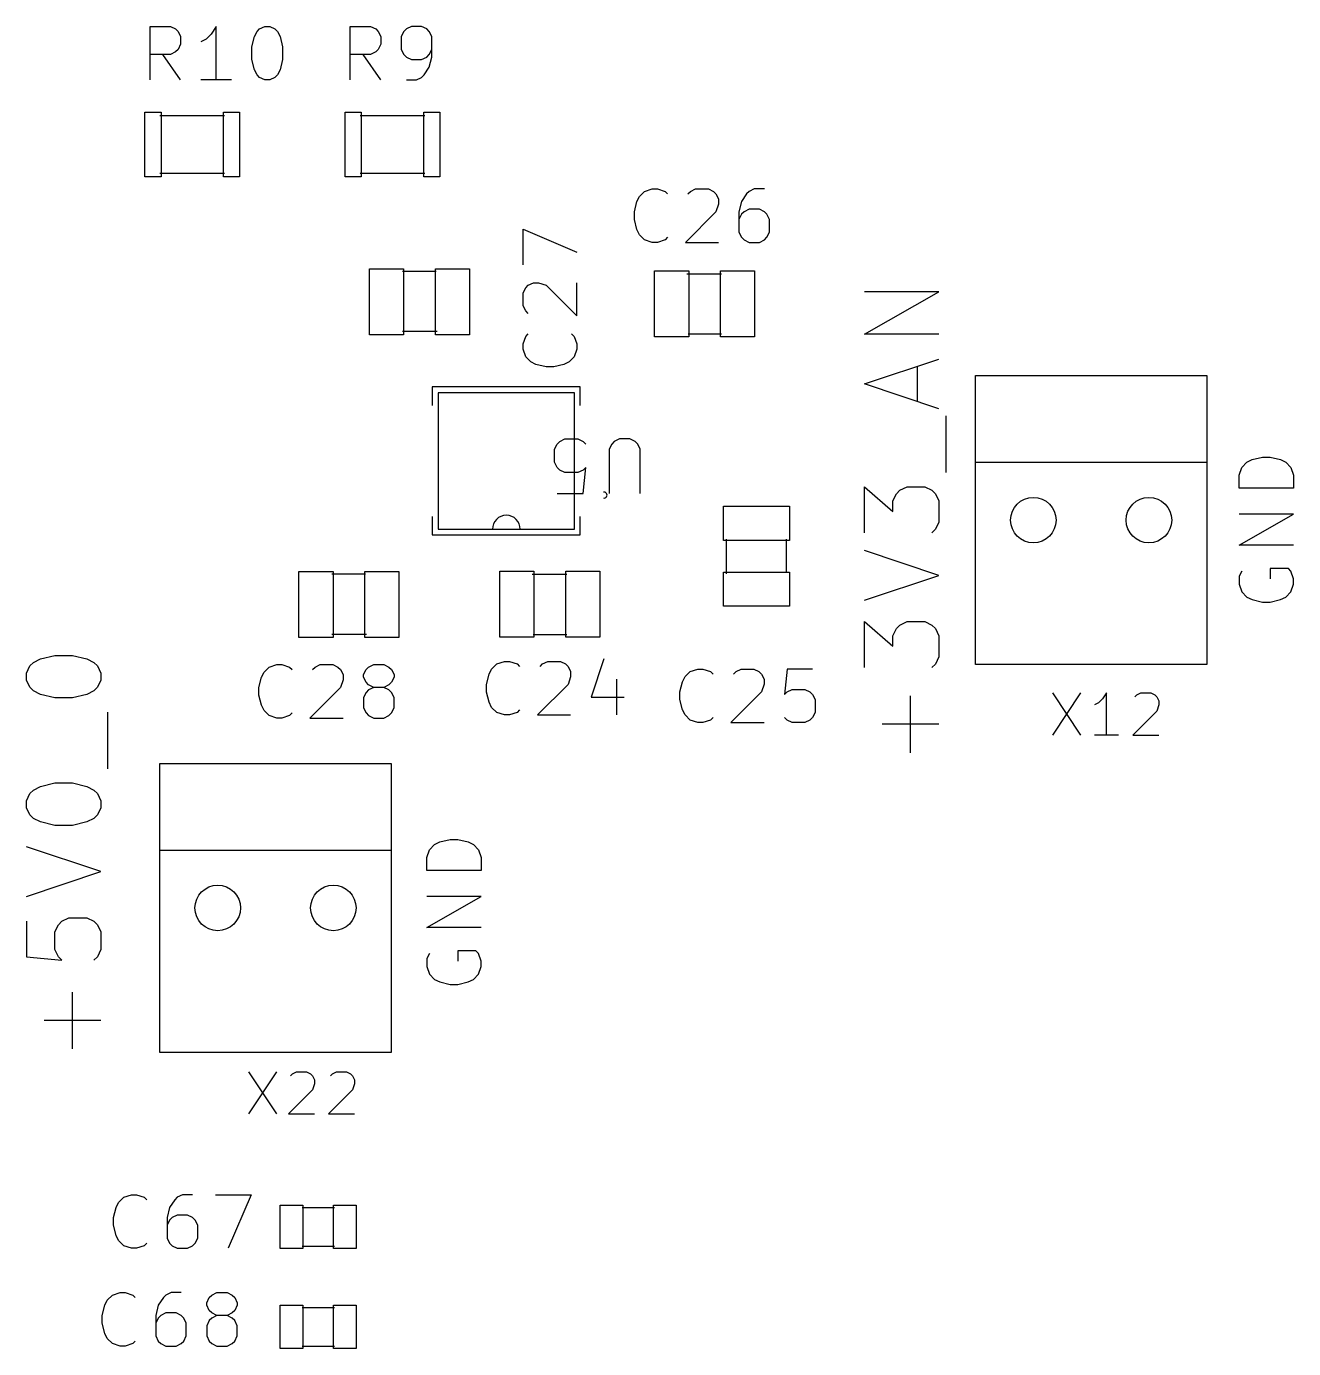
# Model space of a CAD drawing. Header units: millimetres. Extents: x 0 to 280, y -704 to 300.
# Drawn here: x 210.81 to 238.65, y 44.75 to 73.8 of the extents above; entities that cross this region are included whole.
import ezdxf

# ---------------------------------------------------------------- set-up
doc = ezdxf.new("R2010")
doc.units = ezdxf.units.MM
for name, color, linetype, true_color in [('Edge.Cuts', 254, 'CONTINUOUS', 0xd0d2cd), ('F.Fab', 9, 'CONTINUOUS', 0xafafaf), ('F.Silkscreen', 41, 'CONTINUOUS', 0xf2eda1)]:
    doc.layers.add(name, color=color, linetype=linetype, true_color=true_color)

msp = doc.modelspace()

# ---------------------------------------------------------------- linework, layer by layer
at = {"layer": 'Edge.Cuts'}
for centre in [(232.93, 62.95), (235.47, 62.95), (215.01, 54.43), (217.55, 54.43)]:
    msp.add_circle(centre, 0.5, dxfattribs=at)
at = {"layer": 'F.Fab', "linetype": 'CONTINUOUS'}
for p, q in [((213.4086, 70.4888), (213.4086, 71.9112)), ((213.4086, 71.9112), (213.7642, 71.9112)), ((215.1612, 71.835), (213.7388, 71.835)), ((213.7642, 71.9112), (213.7642, 70.4888)), ((215.1358, 70.4888), (215.1358, 71.9112)), ((215.1358, 71.9112), (215.4914, 71.9112)), ((215.4914, 71.9112), (215.4914, 70.4888)), ((217.8086, 70.4888), (217.8086, 71.9112)), ((217.8086, 71.9112), (218.1642, 71.9112)), ((219.5612, 71.835), (218.1388, 71.835)), ((218.1642, 71.9112), (218.1642, 70.4888)), ((219.5358, 70.4888), (219.5358, 71.9112)), ((219.5358, 71.9112), (219.8914, 71.9112)), ((219.8914, 71.9112), (219.8914, 70.4888)), ((213.7642, 70.4888), (213.4086, 70.4888)), ((215.1612, 70.565), (213.7388, 70.565)), ((215.4914, 70.4888), (215.1358, 70.4888)), ((218.1642, 70.4888), (217.8086, 70.4888)), ((219.5612, 70.565), (218.1388, 70.565)), ((219.8914, 70.4888), (219.5358, 70.4888)), ((218.3443, 67.0238), (218.3443, 68.4739)), ((218.3443, 68.4739), (219.0944, 68.4739)), ((219.806, 68.41), (219.069, 68.41)), ((219.0944, 68.4739), (219.0944, 67.0238)), ((219.7921, 67.0238), (219.7921, 68.4739)), ((219.7921, 68.4739), (220.5422, 68.4739)), ((220.5422, 68.4739), (220.5422, 67.0238)), ((224.6078, 66.9761), (224.6078, 68.4262)), ((224.6078, 68.4262), (225.3579, 68.4262)), ((225.319, 68.36), (226.081, 68.36)), ((225.3579, 68.4262), (225.3579, 66.9761)), ((226.0556, 66.9761), (226.0556, 68.4262)), ((226.0556, 68.4262), (226.8057, 68.4262)), ((226.8057, 68.4262), (226.8057, 66.9761)), ((229.220496, 67.032235), (230.856256, 67.966955)), ((230.856256, 67.966955), (229.220496, 67.966955)), ((219.0944, 67.0238), (218.3443, 67.0238)), ((219.831, 67.09), (219.069, 67.09)), ((220.5422, 67.0238), (219.7921, 67.0238)), ((225.3579, 66.9761), (224.6078, 66.9761)), ((225.344, 67.04), (226.081, 67.04)), ((226.8057, 66.9761), (226.0556, 66.9761)), ((230.856256, 67.032235), (229.220496, 67.032235)), ((229.220496, 65.941729), (230.856256, 66.486982)), ((230.388896, 65.552262), (230.388896, 66.331195)), ((230.856256, 65.396475), (229.220496, 65.941729)), ((219.8514, 65.7486), (219.8514, 62.7514)), ((222.8486, 65.7486), (219.8514, 65.7486)), ((222.8486, 62.7514), (222.8486, 65.7486)), ((231.012043, 63.994396), (231.012043, 65.240689)), ((222.410994, 64.506356), (222.46806, 64.620486)), ((222.410994, 64.221029), (222.410994, 64.506356)), ((222.46806, 64.620486), (222.525125, 64.677552)), ((222.525125, 64.677552), (222.639256, 64.734617)), ((222.639256, 64.734617), (222.924582, 64.734617)), ((222.924582, 64.734617), (223.038713, 64.677552)), ((223.038713, 64.677552), (223.095778, 64.620486)), ((223.666431, 64.620486), (223.609366, 64.506356)), ((223.609366, 64.506356), (223.609366, 63.536245)), ((223.723497, 64.677552), (223.666431, 64.620486)), ((223.837627, 64.734617), (223.723497, 64.677552)), ((224.065889, 64.734617), (223.837627, 64.734617)), ((224.180019, 64.677552), (224.065889, 64.734617)), ((224.237085, 64.620486), (224.180019, 64.677552)), ((224.29415, 64.506356), (224.237085, 64.620486)), ((224.29415, 63.536245), (224.29415, 64.506356)), ((222.46806, 64.106898), (222.410994, 64.221029)), ((237.509176, 64.107753), (237.623081, 64.221658)), ((237.623081, 64.221658), (237.736986, 64.278611)), ((237.736986, 64.278611), (237.964795, 64.335563)), ((237.964795, 64.335563), (238.135652, 64.335563)), ((238.135652, 64.335563), (238.363462, 64.278611)), ((238.363462, 64.278611), (238.477367, 64.221658)), ((238.477367, 64.221658), (238.591272, 64.107753)), ((222.525125, 64.049833), (222.46806, 64.106898)), ((222.639256, 63.992768), (222.525125, 64.049833)), ((222.924582, 63.992768), (222.639256, 63.992768)), ((223.038713, 64.049833), (222.924582, 63.992768)), ((223.038713, 63.536245), (223.095778, 64.106898)), ((223.095778, 64.106898), (223.038713, 64.049833)), ((237.452224, 63.936896), (237.509176, 64.107753)), ((237.452224, 63.652134), (237.452224, 63.936896)), ((238.591272, 64.107753), (238.648224, 63.936896)), ((238.648224, 63.936896), (238.648224, 63.652134)), ((229.220496, 62.670209), (229.220496, 63.682822)), ((229.220496, 63.682822), (229.843643, 63.137569)), ((229.999429, 63.604929), (230.155216, 63.682822)), ((230.155216, 63.682822), (230.544683, 63.682822)), ((230.544683, 63.682822), (230.700469, 63.604929)), ((238.648224, 63.652134), (237.452224, 63.652134)), ((222.46806, 63.536245), (223.038713, 63.536245)), ((229.843643, 63.371249), (229.921536, 63.527035)), ((229.843643, 63.137569), (229.843643, 63.371249)), ((229.921536, 63.527035), (229.999429, 63.604929)), ((230.700469, 63.604929), (230.778363, 63.527035)), ((230.778363, 63.527035), (230.856256, 63.371249)), ((230.856256, 63.371249), (230.856256, 62.903889)), ((226.1238, 62.5056), (226.1238, 63.2557)), ((226.1238, 63.2557), (227.5739, 63.2557)), ((227.5739, 63.2557), (227.5739, 62.5056)), ((237.452224, 62.399182), (238.648224, 63.082611)), ((238.648224, 63.082611), (237.452224, 63.082611)), ((219.8514, 62.7514), (221.0452, 62.7514)), ((221.0452, 62.7514), (221.6548, 62.7514)), ((221.6548, 62.7514), (222.8486, 62.7514)), ((230.778363, 62.748102), (230.700469, 62.670209)), ((230.856256, 62.903889), (230.778363, 62.748102)), ((227.5739, 62.5056), (226.1238, 62.5056)), ((226.19, 61.769), (226.19, 62.531)), ((227.51, 61.794), (227.51, 62.531)), ((230.856256, 61.735489), (229.220496, 62.280742)), ((238.648224, 62.399182), (237.452224, 62.399182)), ((238.534319, 61.886611), (238.135652, 61.886611)), ((238.135652, 61.886611), (238.135652, 61.658801)), ((238.591272, 61.829659), (238.534319, 61.886611)), ((216.7943, 60.3738), (216.7943, 61.8239)), ((216.7943, 61.8239), (217.5444, 61.8239)), ((218.256, 61.76), (217.519, 61.76)), ((217.5444, 61.8239), (217.5444, 60.3738)), ((218.2421, 60.3738), (218.2421, 61.8239)), ((218.2421, 61.8239), (218.9922, 61.8239)), ((218.9922, 61.8239), (218.9922, 60.3738)), ((221.2078, 60.3761), (221.2078, 61.8262)), ((221.2078, 61.8262), (221.9579, 61.8262)), ((221.919, 61.76), (222.681, 61.76)), ((221.9579, 61.8262), (221.9579, 60.3761)), ((222.6556, 60.3761), (222.6556, 61.8262)), ((222.6556, 61.8262), (223.4057, 61.8262)), ((223.4057, 61.8262), (223.4057, 60.3761)), ((226.1238, 61.0578), (226.1238, 61.8079)), ((226.1238, 61.8079), (227.5739, 61.8079)), ((227.5739, 61.8079), (227.5739, 61.0578)), ((229.220496, 61.190235), (230.856256, 61.735489)), ((237.509176, 61.829659), (237.452224, 61.715754)), ((237.452224, 61.715754), (237.452224, 61.544897)), ((238.648224, 61.658801), (238.591272, 61.829659)), ((238.648224, 61.544897), (238.648224, 61.658801)), ((237.452224, 61.544897), (237.509176, 61.37404)), ((237.509176, 61.37404), (237.623081, 61.260135)), ((238.477367, 61.260135), (238.591272, 61.37404)), ((238.591272, 61.37404), (238.648224, 61.544897)), ((227.5739, 61.0578), (226.1238, 61.0578)), ((237.623081, 61.260135), (237.736986, 61.203182)), ((237.736986, 61.203182), (237.964795, 61.14623)), ((237.964795, 61.14623), (238.135652, 61.14623)), ((238.135652, 61.14623), (238.363462, 61.203182)), ((238.363462, 61.203182), (238.477367, 61.260135)), ((229.220496, 59.710262), (229.220496, 60.722875)), ((229.220496, 60.722875), (229.843643, 60.177622)), ((229.999429, 60.644982), (230.155216, 60.722875)), ((230.155216, 60.722875), (230.544683, 60.722875)), ((230.544683, 60.722875), (230.700469, 60.644982)), ((218.281, 60.44), (217.519, 60.44)), ((221.944, 60.44), (222.681, 60.44)), ((229.843643, 60.411302), (229.921536, 60.567088)), ((229.921536, 60.567088), (229.999429, 60.644982)), ((230.700469, 60.644982), (230.778363, 60.567088)), ((230.778363, 60.567088), (230.856256, 60.411302)), ((217.5444, 60.3738), (216.7943, 60.3738)), ((218.9922, 60.3738), (218.2421, 60.3738)), ((221.9579, 60.3761), (221.2078, 60.3761)), ((223.4057, 60.3761), (222.6556, 60.3761)), ((229.843643, 60.177622), (229.843643, 60.411302)), ((230.856256, 60.411302), (230.856256, 59.943942)), ((210.962444, 59.823418), (211.11823, 59.901312)), ((211.11823, 59.901312), (211.429804, 59.979205)), ((211.429804, 59.979205), (211.81927, 59.979205)), ((211.81927, 59.979205), (212.130844, 59.901312)), ((212.130844, 59.901312), (212.28663, 59.823418)), ((230.856256, 59.943942), (230.778363, 59.788155)), ((210.806657, 59.589738), (210.88455, 59.745525)), ((210.806657, 59.433952), (210.806657, 59.589738)), ((210.88455, 59.745525), (210.962444, 59.823418)), ((212.28663, 59.823418), (212.364524, 59.745525)), ((212.364524, 59.745525), (212.442417, 59.589738)), ((212.442417, 59.589738), (212.442417, 59.433952)), ((230.778363, 59.788155), (230.700469, 59.710262)), ((210.88455, 59.278165), (210.806657, 59.433952)), ((210.962444, 59.200272), (210.88455, 59.278165)), ((212.364524, 59.278165), (212.28663, 59.200272)), ((212.442417, 59.433952), (212.364524, 59.278165)), ((211.11823, 59.122378), (210.962444, 59.200272)), ((211.429804, 59.044485), (211.11823, 59.122378)), ((211.81927, 59.044485), (211.429804, 59.044485)), ((212.130844, 59.122378), (211.81927, 59.044485)), ((212.28663, 59.200272), (212.130844, 59.122378)), ((230.233109, 57.840821), (230.233109, 59.087115)), ((212.598204, 57.486619), (212.598204, 58.732912)), ((230.856256, 58.463968), (229.609963, 58.463968)), ((210.806657, 56.785578), (210.88455, 56.941365)), ((210.88455, 56.941365), (210.962444, 57.019258)), ((210.962444, 57.019258), (211.11823, 57.097152)), ((211.11823, 57.097152), (211.429804, 57.175045)), ((211.429804, 57.175045), (211.81927, 57.175045)), ((211.81927, 57.175045), (212.130844, 57.097152)), ((212.130844, 57.097152), (212.28663, 57.019258)), ((212.28663, 57.019258), (212.364524, 56.941365)), ((212.364524, 56.941365), (212.442417, 56.785578)), ((210.806657, 56.629792), (210.806657, 56.785578)), ((212.442417, 56.785578), (212.442417, 56.629792)), ((210.88455, 56.474005), (210.806657, 56.629792)), ((210.962444, 56.396112), (210.88455, 56.474005)), ((211.11823, 56.318218), (210.962444, 56.396112)), ((212.28663, 56.396112), (212.130844, 56.318218)), ((212.364524, 56.474005), (212.28663, 56.396112)), ((212.442417, 56.629792), (212.364524, 56.474005)), ((211.429804, 56.240325), (211.11823, 56.318218)), ((211.81927, 56.240325), (211.429804, 56.240325)), ((212.130844, 56.318218), (211.81927, 56.240325)), ((212.442417, 55.227712), (210.806657, 55.772965)), ((219.659176, 55.707753), (219.773081, 55.821658)), ((219.773081, 55.821658), (219.886986, 55.878611)), ((219.886986, 55.878611), (220.114795, 55.935563)), ((220.114795, 55.935563), (220.285652, 55.935563)), ((220.285652, 55.935563), (220.513462, 55.878611)), ((220.513462, 55.878611), (220.627367, 55.821658)), ((220.627367, 55.821658), (220.741272, 55.707753)), ((219.602224, 55.536896), (219.659176, 55.707753)), ((219.602224, 55.252134), (219.602224, 55.536896)), ((220.741272, 55.707753), (220.798224, 55.536896)), ((220.798224, 55.536896), (220.798224, 55.252134)), ((210.806657, 54.682458), (212.442417, 55.227712)), ((220.798224, 55.252134), (219.602224, 55.252134)), ((219.602224, 53.999182), (220.798224, 54.682611)), ((220.798224, 54.682611), (219.602224, 54.682611)), ((210.806657, 54.137205), (210.806657, 53.358271)), ((211.429804, 53.903525), (211.507697, 54.059311)), ((211.507697, 54.059311), (211.58559, 54.137205)), ((211.58559, 54.137205), (211.741377, 54.215098)), ((211.741377, 54.215098), (212.130844, 54.215098)), ((212.130844, 54.215098), (212.28663, 54.137205)), ((212.28663, 54.137205), (212.364524, 54.059311)), ((212.364524, 54.059311), (212.442417, 53.903525)), ((211.429804, 53.514058), (211.429804, 53.903525)), ((212.442417, 53.903525), (212.442417, 53.514058)), ((220.798224, 53.999182), (219.602224, 53.999182)), ((211.507697, 53.358271), (211.429804, 53.514058)), ((212.442417, 53.514058), (212.364524, 53.358271)), ((220.684319, 53.486611), (220.285652, 53.486611)), ((220.285652, 53.486611), (220.285652, 53.258801)), ((220.741272, 53.429659), (220.684319, 53.486611)), ((210.806657, 53.358271), (211.58559, 53.280378)), ((211.58559, 53.280378), (211.507697, 53.358271)), ((212.364524, 53.358271), (212.28663, 53.280378)), ((219.659176, 53.429659), (219.602224, 53.315754)), ((219.602224, 53.315754), (219.602224, 53.144897)), ((220.798224, 53.258801), (220.741272, 53.429659)), ((220.798224, 53.144897), (220.798224, 53.258801)), ((219.602224, 53.144897), (219.659176, 52.97404)), ((219.659176, 52.97404), (219.773081, 52.860135)), ((220.627367, 52.860135), (220.741272, 52.97404)), ((220.741272, 52.97404), (220.798224, 53.144897)), ((211.81927, 51.333044), (211.81927, 52.579338)), ((219.773081, 52.860135), (219.886986, 52.803182)), ((219.886986, 52.803182), (220.114795, 52.74623)), ((220.114795, 52.74623), (220.285652, 52.74623)), ((220.285652, 52.74623), (220.513462, 52.803182)), ((220.513462, 52.803182), (220.627367, 52.860135)), ((212.442417, 51.956191), (211.196124, 51.956191)), ((216.3818, 46.9501), (216.3818, 47.9001)), ((216.3818, 47.9001), (216.8819, 47.9001)), ((216.864, 47.852), (217.576, 47.852)), ((216.8819, 47.9001), (216.8819, 46.9501)), ((217.5502, 46.9501), (217.5502, 47.9001)), ((217.5502, 47.9001), (218.0503, 47.9001)), ((218.0503, 47.9001), (218.0503, 46.9501)), ((216.8819, 46.9501), (216.3818, 46.9501)), ((216.864, 47.001), (217.576, 47.001)), ((218.0503, 46.9501), (217.5502, 46.9501)), ((216.3818, 44.7501), (216.3818, 45.7001)), ((216.3818, 45.7001), (216.8819, 45.7001)), ((216.864, 45.652), (217.576, 45.652)), ((216.8819, 45.7001), (216.8819, 44.7501)), ((217.5502, 44.7501), (217.5502, 45.7001)), ((217.5502, 45.7001), (218.0503, 45.7001)), ((218.0503, 45.7001), (218.0503, 44.7501)), ((216.8819, 44.7501), (216.3818, 44.7501)), ((216.864, 44.801), (217.576, 44.801)), ((218.0503, 44.7501), (217.5502, 44.7501))]:
    msp.add_line(p, q, dxfattribs=at)
at = {"layer": 'F.Fab'}
for centre in [(232.93, 62.95), (235.47, 62.95), (215.01, 54.43), (217.55, 54.43)]:
    msp.add_circle(centre, 0.5, dxfattribs=at)
msp.add_arc((221.35, 62.7514), 0.3048, 0, 180, dxfattribs=at)
at = {"layer": 'F.Silkscreen', "linetype": 'CONTINUOUS'}
for p, q in [((213.521619, 72.618844), (213.521619, 73.795372)), ((213.521619, 73.795372), (213.96982, 73.795372)), ((213.96982, 73.795372), (214.081871, 73.739347)), ((214.978273, 73.795372), (214.866223, 73.627297)), ((214.978273, 72.618844), (214.978273, 73.795372)), ((215.930701, 73.739347), (216.042751, 73.795372)), ((216.042751, 73.795372), (216.154801, 73.795372)), ((216.154801, 73.795372), (216.266851, 73.739347)), ((217.921619, 72.618844), (217.921619, 73.795372)), ((217.921619, 73.795372), (218.36982, 73.795372)), ((218.36982, 73.795372), (218.481871, 73.739347)), ((219.266223, 73.795372), (219.154172, 73.739347)), ((219.490323, 73.795372), (219.266223, 73.795372)), ((219.602374, 73.739347), (219.490323, 73.795372)), ((214.081871, 73.739347), (214.137896, 73.683322)), ((214.137896, 73.683322), (214.193921, 73.571272)), ((214.193921, 73.571272), (214.193921, 73.403196)), ((214.754172, 73.515247), (214.642122, 73.459222)), ((214.866223, 73.627297), (214.754172, 73.515247)), ((215.762625, 73.347171), (215.81865, 73.571272)), ((215.81865, 73.571272), (215.874675, 73.683322)), ((215.874675, 73.683322), (215.930701, 73.739347)), ((216.266851, 73.739347), (216.322877, 73.683322)), ((216.322877, 73.683322), (216.378902, 73.571272)), ((216.378902, 73.571272), (216.434927, 73.347171)), ((218.481871, 73.739347), (218.537896, 73.683322)), ((218.537896, 73.683322), (218.593921, 73.571272)), ((218.593921, 73.571272), (218.593921, 73.403196)), ((219.098147, 73.683322), (219.042122, 73.571272)), ((219.042122, 73.571272), (219.042122, 73.291146)), ((219.154172, 73.739347), (219.098147, 73.683322)), ((219.658399, 73.683322), (219.602374, 73.739347)), ((219.714424, 73.571272), (219.658399, 73.683322)), ((219.714424, 73.123071), (219.714424, 73.571272)), ((214.081871, 73.235121), (213.96982, 73.179096)), ((214.137896, 73.291146), (214.081871, 73.235121)), ((214.193921, 73.403196), (214.137896, 73.291146)), ((215.762625, 73.067046), (215.762625, 73.347171)), ((216.434927, 73.347171), (216.434927, 73.067046)), ((218.481871, 73.235121), (218.36982, 73.179096)), ((218.537896, 73.291146), (218.481871, 73.235121)), ((218.593921, 73.403196), (218.537896, 73.291146)), ((219.042122, 73.291146), (219.098147, 73.179096)), ((219.658399, 73.179096), (219.714424, 73.291146)), ((213.96982, 73.179096), (213.521619, 73.179096)), ((214.193921, 72.618844), (213.801745, 73.179096)), ((215.81865, 72.842945), (215.762625, 73.067046)), ((216.434927, 73.067046), (216.378902, 72.842945)), ((218.36982, 73.179096), (217.921619, 73.179096)), ((218.593921, 72.618844), (218.201745, 73.179096)), ((219.098147, 73.179096), (219.154172, 73.123071)), ((219.154172, 73.123071), (219.266223, 73.067046)), ((219.266223, 73.067046), (219.490323, 73.067046)), ((219.490323, 73.067046), (219.602374, 73.123071)), ((219.602374, 73.123071), (219.658399, 73.179096)), ((219.658399, 72.89897), (219.714424, 73.123071)), ((215.314424, 72.618844), (214.642122, 72.618844)), ((215.874675, 72.730895), (215.81865, 72.842945)), ((215.930701, 72.67487), (215.874675, 72.730895)), ((216.042751, 72.618844), (215.930701, 72.67487)), ((216.154801, 72.618844), (216.042751, 72.618844)), ((216.266851, 72.67487), (216.154801, 72.618844)), ((216.322877, 72.730895), (216.266851, 72.67487)), ((216.378902, 72.842945), (216.322877, 72.730895)), ((219.154172, 72.618844), (219.378273, 72.618844)), ((219.378273, 72.618844), (219.490323, 72.67487)), ((219.490323, 72.67487), (219.546348, 72.730895)), ((219.546348, 72.730895), (219.658399, 72.89897)), ((224.221097, 69.94871), (224.277122, 70.06076)), ((224.277122, 70.06076), (224.389173, 70.17281)), ((224.389173, 70.17281), (224.557248, 70.228835)), ((224.557248, 70.228835), (224.669298, 70.228835)), ((224.669298, 70.228835), (224.837374, 70.17281)), ((224.837374, 70.17281), (224.893399, 70.116785)), ((225.3416, 70.116785), (225.397625, 70.17281)), ((225.397625, 70.17281), (225.509676, 70.228835)), ((225.509676, 70.228835), (225.789801, 70.228835)), ((225.789801, 70.228835), (225.901852, 70.17281)), ((225.901852, 70.17281), (225.957877, 70.116785)), ((225.957877, 70.116785), (226.013902, 70.004735)), ((226.013902, 70.004735), (226.013902, 69.892685)), ((226.630179, 70.116785), (226.518128, 69.94871)), ((226.686204, 70.17281), (226.630179, 70.116785)), ((226.798254, 70.228835), (226.686204, 70.17281)), ((227.022355, 70.228835), (226.798254, 70.228835)), ((224.165072, 69.724609), (224.221097, 69.94871)), ((224.165072, 69.556534), (224.165072, 69.724609)), ((225.957877, 69.724609), (225.285575, 69.052307)), ((226.013902, 69.892685), (225.957877, 69.724609)), ((226.518128, 69.94871), (226.462103, 69.724609)), ((226.462103, 69.724609), (226.462103, 69.276408)), ((226.574153, 69.724609), (226.518128, 69.668584)), ((226.686204, 69.780634), (226.574153, 69.724609)), ((226.910304, 69.780634), (226.686204, 69.780634)), ((227.022355, 69.724609), (226.910304, 69.780634)), ((227.07838, 69.668584), (227.022355, 69.724609)), ((224.221097, 69.332433), (224.165072, 69.556534)), ((226.518128, 69.668584), (226.462103, 69.556534)), ((227.134405, 69.556534), (227.07838, 69.668584)), ((227.134405, 69.276408), (227.134405, 69.556534)), ((221.721164, 68.556078), (221.721164, 69.34043)), ((221.721164, 69.34043), (222.897692, 68.836204)), ((224.277122, 69.220383), (224.221097, 69.332433)), ((224.389173, 69.108333), (224.277122, 69.220383)), ((224.893399, 69.164358), (224.837374, 69.108333)), ((226.462103, 69.276408), (226.518128, 69.164358)), ((226.518128, 69.164358), (226.574153, 69.108333)), ((227.022355, 69.108333), (227.07838, 69.164358)), ((227.07838, 69.164358), (227.134405, 69.276408)), ((224.557248, 69.052307), (224.389173, 69.108333)), ((224.669298, 69.052307), (224.557248, 69.052307)), ((224.837374, 69.108333), (224.669298, 69.052307)), ((225.285575, 69.052307), (226.013902, 69.052307)), ((226.574153, 69.108333), (226.686204, 69.052307)), ((226.686204, 69.052307), (226.910304, 69.052307)), ((226.910304, 69.052307), (227.022355, 69.108333)), ((221.721164, 67.939801), (221.777189, 68.051852)), ((221.777189, 68.051852), (221.833214, 68.107877)), ((221.833214, 68.107877), (221.945264, 68.163902)), ((221.945264, 68.163902), (222.057315, 68.163902)), ((222.057315, 68.163902), (222.22539, 68.107877)), ((222.22539, 68.107877), (222.897692, 67.435575)), ((222.897692, 67.435575), (222.897692, 68.163902)), ((221.721164, 67.659676), (221.721164, 67.939801)), ((221.777189, 67.547625), (221.721164, 67.659676)), ((221.833214, 67.4916), (221.777189, 67.547625)), ((221.721164, 66.819298), (221.777189, 66.987374)), ((221.721164, 66.707248), (221.721164, 66.819298)), ((221.777189, 66.987374), (221.833214, 67.043399)), ((222.785641, 67.043399), (222.841667, 66.987374)), ((222.841667, 66.987374), (222.897692, 66.819298)), ((222.897692, 66.819298), (222.897692, 66.707248)), ((221.777189, 66.539173), (221.721164, 66.707248)), ((221.889239, 66.427122), (221.777189, 66.539173)), ((222.841667, 66.539173), (222.729616, 66.427122)), ((222.897692, 66.707248), (222.841667, 66.539173)), ((222.001289, 66.371097), (221.889239, 66.427122)), ((222.22539, 66.315072), (222.001289, 66.371097)), ((222.393465, 66.315072), (222.22539, 66.315072)), ((222.617566, 66.371097), (222.393465, 66.315072)), ((222.729616, 66.427122), (222.617566, 66.371097)), ((231.66, 66.125), (236.74, 66.125)), ((231.66, 64.22), (231.66, 66.125)), ((236.74, 66.125), (236.74, 64.22)), ((219.7244, 65.8756), (219.7244, 65.4692)), ((222.9756, 65.8756), (219.7244, 65.8756)), ((222.9756, 65.4692), (222.9756, 65.8756)), ((231.66, 64.22), (236.74, 64.22)), ((231.66, 59.775), (231.66, 64.22)), ((236.74, 64.22), (236.74, 59.775)), ((219.7244, 63.0308), (219.7244, 62.6244)), ((222.9756, 62.6244), (222.9756, 63.0308)), ((219.7244, 62.6244), (222.9756, 62.6244)), ((221.139695, 59.789347), (221.30777, 59.845372)), ((221.30777, 59.845372), (221.41982, 59.845372)), ((221.41982, 59.845372), (221.587896, 59.789347)), ((222.148147, 59.789347), (222.260198, 59.845372)), ((222.260198, 59.845372), (222.540323, 59.845372)), ((222.540323, 59.845372), (222.652374, 59.789347)), ((223.492751, 59.901398), (223.212625, 59.06102)), ((215.971097, 59.49871), (216.027122, 59.61076)), ((216.027122, 59.61076), (216.139173, 59.72281)), ((216.139173, 59.72281), (216.307248, 59.778835)), ((216.307248, 59.778835), (216.419298, 59.778835)), ((216.419298, 59.778835), (216.587374, 59.72281)), ((216.587374, 59.72281), (216.643399, 59.666785)), ((217.0916, 59.666785), (217.147625, 59.72281)), ((217.147625, 59.72281), (217.259676, 59.778835)), ((217.259676, 59.778835), (217.539801, 59.778835)), ((217.539801, 59.778835), (217.651852, 59.72281)), ((217.651852, 59.72281), (217.707877, 59.666785)), ((217.707877, 59.666785), (217.763902, 59.554735)), ((217.763902, 59.554735), (217.763902, 59.442685)), ((218.212103, 59.554735), (218.268128, 59.666785)), ((218.212103, 59.49871), (218.212103, 59.554735)), ((218.268128, 59.666785), (218.324153, 59.72281)), ((218.324153, 59.72281), (218.436204, 59.778835)), ((218.436204, 59.778835), (218.660304, 59.778835)), ((218.660304, 59.778835), (218.772355, 59.72281)), ((218.772355, 59.72281), (218.82838, 59.666785)), ((218.82838, 59.666785), (218.884405, 59.554735)), ((218.884405, 59.554735), (218.884405, 59.49871)), ((220.915594, 59.341146), (220.971619, 59.565247)), ((220.971619, 59.565247), (221.027644, 59.677297)), ((221.027644, 59.677297), (221.139695, 59.789347)), ((221.587896, 59.789347), (221.643921, 59.733322)), ((222.092122, 59.733322), (222.148147, 59.789347)), ((222.652374, 59.789347), (222.708399, 59.733322)), ((222.708399, 59.733322), (222.764424, 59.621272)), ((222.764424, 59.621272), (222.764424, 59.509222)), ((225.277122, 59.51076), (225.389173, 59.62281)), ((225.389173, 59.62281), (225.557248, 59.678835)), ((225.557248, 59.678835), (225.669298, 59.678835)), ((225.669298, 59.678835), (225.837374, 59.62281)), ((225.837374, 59.62281), (225.893399, 59.566785)), ((226.3416, 59.566785), (226.397625, 59.62281)), ((226.397625, 59.62281), (226.509676, 59.678835)), ((226.509676, 59.678835), (226.789801, 59.678835)), ((226.789801, 59.678835), (226.901852, 59.62281)), ((226.901852, 59.62281), (226.957877, 59.566785)), ((226.957877, 59.566785), (227.013902, 59.454735)), ((227.518128, 59.678835), (227.462103, 59.118584)), ((228.07838, 59.678835), (227.518128, 59.678835)), ((236.74, 59.775), (231.66, 59.775)), ((215.915072, 59.274609), (215.971097, 59.49871)), ((215.915072, 59.106534), (215.915072, 59.274609)), ((217.707877, 59.274609), (217.035575, 58.602307)), ((217.763902, 59.442685), (217.707877, 59.274609)), ((218.268128, 59.386659), (218.212103, 59.49871)), ((218.324153, 59.330634), (218.268128, 59.386659)), ((218.436204, 59.274609), (218.324153, 59.330634)), ((218.436204, 59.274609), (218.324153, 59.218584)), ((218.660304, 59.274609), (218.436204, 59.274609)), ((218.772355, 59.330634), (218.660304, 59.274609)), ((218.772355, 59.218584), (218.660304, 59.274609)), ((218.82838, 59.386659), (218.772355, 59.330634)), ((218.884405, 59.49871), (218.82838, 59.386659)), ((220.915594, 59.173071), (220.915594, 59.341146)), ((222.708399, 59.341146), (222.036097, 58.668844)), ((222.764424, 59.509222), (222.708399, 59.341146)), ((223.772877, 59.453196), (223.772877, 58.668844)), ((225.165072, 59.174609), (225.221097, 59.39871)), ((225.221097, 59.39871), (225.277122, 59.51076)), ((227.013902, 59.342685), (226.957877, 59.174609)), ((227.013902, 59.454735), (227.013902, 59.342685)), ((215.971097, 58.882433), (215.915072, 59.106534)), ((218.268128, 59.162559), (218.212103, 59.050509)), ((218.212103, 59.050509), (218.212103, 58.826408)), ((218.324153, 59.218584), (218.268128, 59.162559)), ((218.82838, 59.162559), (218.772355, 59.218584)), ((218.884405, 59.050509), (218.82838, 59.162559)), ((218.884405, 58.826408), (218.884405, 59.050509)), ((220.971619, 58.94897), (220.915594, 59.173071)), ((223.212625, 59.06102), (223.940952, 59.06102)), ((225.165072, 59.006534), (225.165072, 59.174609)), ((225.221097, 58.782433), (225.165072, 59.006534)), ((226.957877, 59.174609), (226.285575, 58.502307)), ((227.462103, 59.118584), (227.518128, 59.174609)), ((227.518128, 59.174609), (227.630179, 59.230634)), ((227.630179, 59.230634), (227.910304, 59.230634)), ((227.910304, 59.230634), (228.022355, 59.174609)), ((228.022355, 59.174609), (228.07838, 59.118584)), ((228.07838, 59.118584), (228.134405, 59.006534)), ((228.134405, 59.006534), (228.134405, 58.726408)), ((233.352237, 59.152463), (233.96861, 58.227903)), ((233.96861, 59.152463), (233.352237, 58.227903)), ((234.452903, 59.020383), (234.36485, 58.93233)), ((234.540956, 59.152463), (234.452903, 59.020383)), ((234.540956, 58.227903), (234.540956, 59.152463)), ((235.157329, 59.06441), (235.201356, 59.108436)), ((235.201356, 59.108436), (235.289409, 59.152463)), ((235.289409, 59.152463), (235.509543, 59.152463)), ((235.509543, 59.152463), (235.597596, 59.108436)), ((235.597596, 59.108436), (235.641623, 59.06441)), ((235.641623, 59.06441), (235.685649, 58.976356)), ((235.685649, 58.976356), (235.685649, 58.888303)), ((216.027122, 58.770383), (215.971097, 58.882433)), ((216.139173, 58.658333), (216.027122, 58.770383)), ((216.643399, 58.714358), (216.587374, 58.658333)), ((218.212103, 58.826408), (218.268128, 58.714358)), ((218.268128, 58.714358), (218.324153, 58.658333)), ((218.772355, 58.658333), (218.82838, 58.714358)), ((218.82838, 58.714358), (218.884405, 58.826408)), ((221.027644, 58.83692), (220.971619, 58.94897)), ((221.139695, 58.72487), (221.027644, 58.83692)), ((221.30777, 58.668844), (221.139695, 58.72487)), ((221.587896, 58.72487), (221.41982, 58.668844)), ((221.643921, 58.780895), (221.587896, 58.72487)), ((225.277122, 58.670383), (225.221097, 58.782433)), ((228.134405, 58.726408), (228.07838, 58.614358)), ((234.36485, 58.93233), (234.276796, 58.888303)), ((235.641623, 58.756223), (235.113303, 58.227903)), ((235.685649, 58.888303), (235.641623, 58.756223)), ((216.307248, 58.602307), (216.139173, 58.658333)), ((216.419298, 58.602307), (216.307248, 58.602307)), ((216.587374, 58.658333), (216.419298, 58.602307)), ((217.035575, 58.602307), (217.763902, 58.602307)), ((218.324153, 58.658333), (218.436204, 58.602307)), ((218.436204, 58.602307), (218.660304, 58.602307)), ((218.660304, 58.602307), (218.772355, 58.658333)), ((221.41982, 58.668844), (221.30777, 58.668844)), ((222.036097, 58.668844), (222.764424, 58.668844)), ((225.389173, 58.558333), (225.277122, 58.670383)), ((225.557248, 58.502307), (225.389173, 58.558333)), ((225.669298, 58.502307), (225.557248, 58.502307)), ((225.837374, 58.558333), (225.669298, 58.502307)), ((225.893399, 58.614358), (225.837374, 58.558333)), ((226.285575, 58.502307), (227.013902, 58.502307)), ((227.518128, 58.558333), (227.462103, 58.614358)), ((227.630179, 58.502307), (227.518128, 58.558333)), ((227.910304, 58.502307), (227.630179, 58.502307)), ((228.022355, 58.558333), (227.910304, 58.502307)), ((228.07838, 58.614358), (228.022355, 58.558333)), ((234.805116, 58.227903), (234.276796, 58.227903)), ((235.113303, 58.227903), (235.685649, 58.227903)), ((213.74, 57.605), (218.82, 57.605)), ((213.74, 55.7), (213.74, 57.605)), ((218.82, 57.605), (218.82, 55.7)), ((213.74, 55.7), (218.82, 55.7)), ((213.74, 51.255), (213.74, 55.7)), ((218.82, 55.7), (218.82, 51.255)), ((218.82, 51.255), (213.74, 51.255)), ((215.682237, 50.832463), (216.29861, 49.907903)), ((216.29861, 50.832463), (215.682237, 49.907903)), ((216.650823, 50.788436), (216.738876, 50.832463)), ((216.738876, 50.832463), (216.95901, 50.832463)), ((216.95901, 50.832463), (217.047063, 50.788436)), ((217.531356, 50.788436), (217.619409, 50.832463)), ((217.619409, 50.832463), (217.839543, 50.832463)), ((217.839543, 50.832463), (217.927596, 50.788436)), ((216.606796, 50.74441), (216.650823, 50.788436)), ((217.047063, 50.788436), (217.09109, 50.74441)), ((217.09109, 50.74441), (217.135116, 50.656356)), ((217.135116, 50.568303), (217.09109, 50.436223)), ((217.135116, 50.656356), (217.135116, 50.568303)), ((217.487329, 50.74441), (217.531356, 50.788436)), ((217.927596, 50.788436), (217.971623, 50.74441)), ((217.971623, 50.74441), (218.015649, 50.656356)), ((218.015649, 50.568303), (217.971623, 50.436223)), ((218.015649, 50.656356), (218.015649, 50.568303)), ((217.09109, 50.436223), (216.56277, 49.907903)), ((217.971623, 50.436223), (217.443303, 49.907903)), ((216.56277, 49.907903), (217.135116, 49.907903)), ((217.443303, 49.907903), (218.015649, 49.907903)), ((212.776619, 47.850247), (212.832644, 47.962297)), ((212.832644, 47.962297), (212.944695, 48.074347)), ((212.944695, 48.074347), (213.11277, 48.130372)), ((213.11277, 48.130372), (213.22482, 48.130372)), ((213.22482, 48.130372), (213.392896, 48.074347)), ((213.392896, 48.074347), (213.448921, 48.018322)), ((214.065198, 48.018322), (213.953147, 47.850247)), ((214.121223, 48.074347), (214.065198, 48.018322)), ((214.233273, 48.130372), (214.121223, 48.074347)), ((214.457374, 48.130372), (214.233273, 48.130372)), ((214.9616, 48.130372), (215.745952, 48.130372)), ((215.745952, 48.130372), (215.241726, 46.953844)), ((212.720594, 47.626146), (212.776619, 47.850247)), ((213.953147, 47.850247), (213.897122, 47.626146)), ((214.121223, 47.682171), (214.009172, 47.626146)), ((214.345323, 47.682171), (214.121223, 47.682171)), ((214.457374, 47.626146), (214.345323, 47.682171)), ((212.720594, 47.458071), (212.720594, 47.626146)), ((212.776619, 47.23397), (212.720594, 47.458071)), ((213.897122, 47.626146), (213.897122, 47.177945)), ((213.953147, 47.570121), (213.897122, 47.458071)), ((214.009172, 47.626146), (213.953147, 47.570121)), ((214.513399, 47.570121), (214.457374, 47.626146)), ((214.569424, 47.458071), (214.513399, 47.570121)), ((214.569424, 47.177945), (214.569424, 47.458071)), ((212.832644, 47.12192), (212.776619, 47.23397)), ((212.944695, 47.00987), (212.832644, 47.12192)), ((213.448921, 47.065895), (213.392896, 47.00987)), ((213.897122, 47.177945), (213.953147, 47.065895)), ((213.953147, 47.065895), (214.009172, 47.00987)), ((214.457374, 47.00987), (214.513399, 47.065895)), ((214.513399, 47.065895), (214.569424, 47.177945)), ((213.11277, 46.953844), (212.944695, 47.00987)), ((213.22482, 46.953844), (213.11277, 46.953844)), ((213.392896, 47.00987), (213.22482, 46.953844)), ((214.009172, 47.00987), (214.121223, 46.953844)), ((214.121223, 46.953844), (214.345323, 46.953844)), ((214.345323, 46.953844), (214.457374, 47.00987)), ((212.582644, 45.812297), (212.694695, 45.924347)), ((212.694695, 45.924347), (212.86277, 45.980372)), ((212.86277, 45.980372), (212.97482, 45.980372)), ((212.97482, 45.980372), (213.142896, 45.924347)), ((213.142896, 45.924347), (213.198921, 45.868322)), ((213.871223, 45.924347), (213.815198, 45.868322)), ((213.983273, 45.980372), (213.871223, 45.924347)), ((214.207374, 45.980372), (213.983273, 45.980372)), ((214.82365, 45.868322), (214.879675, 45.924347)), ((214.879675, 45.924347), (214.991726, 45.980372)), ((214.991726, 45.980372), (215.215826, 45.980372)), ((215.215826, 45.980372), (215.327877, 45.924347)), ((215.327877, 45.924347), (215.383902, 45.868322)), ((212.470594, 45.476146), (212.526619, 45.700247)), ((212.526619, 45.700247), (212.582644, 45.812297)), ((213.703147, 45.700247), (213.647122, 45.476146)), ((213.815198, 45.868322), (213.703147, 45.700247)), ((214.767625, 45.756272), (214.82365, 45.868322)), ((214.767625, 45.700247), (214.767625, 45.756272)), ((214.82365, 45.588196), (214.767625, 45.700247)), ((215.383902, 45.868322), (215.439927, 45.756272)), ((215.439927, 45.700247), (215.383902, 45.588196)), ((215.439927, 45.756272), (215.439927, 45.700247)), ((212.470594, 45.308071), (212.470594, 45.476146)), ((213.647122, 45.476146), (213.647122, 45.027945)), ((213.703147, 45.420121), (213.647122, 45.308071)), ((213.759172, 45.476146), (213.703147, 45.420121)), ((213.871223, 45.532171), (213.759172, 45.476146)), ((214.095323, 45.532171), (213.871223, 45.532171)), ((214.207374, 45.476146), (214.095323, 45.532171)), ((214.263399, 45.420121), (214.207374, 45.476146)), ((214.319424, 45.308071), (214.263399, 45.420121)), ((214.82365, 45.364096), (214.767625, 45.252046)), ((214.879675, 45.532171), (214.82365, 45.588196)), ((214.879675, 45.420121), (214.82365, 45.364096)), ((214.991726, 45.476146), (214.879675, 45.532171)), ((214.991726, 45.476146), (214.879675, 45.420121)), ((215.215826, 45.476146), (214.991726, 45.476146)), ((215.327877, 45.532171), (215.215826, 45.476146)), ((215.327877, 45.420121), (215.215826, 45.476146)), ((215.383902, 45.588196), (215.327877, 45.532171)), ((215.383902, 45.364096), (215.327877, 45.420121)), ((215.439927, 45.252046), (215.383902, 45.364096)), ((212.526619, 45.08397), (212.470594, 45.308071)), ((212.582644, 44.97192), (212.526619, 45.08397)), ((213.647122, 45.027945), (213.703147, 44.915895)), ((214.263399, 44.915895), (214.319424, 45.027945)), ((214.319424, 45.027945), (214.319424, 45.308071)), ((214.767625, 45.252046), (214.767625, 45.027945)), ((214.767625, 45.027945), (214.82365, 44.915895)), ((215.383902, 44.915895), (215.439927, 45.027945)), ((215.439927, 45.027945), (215.439927, 45.252046)), ((212.694695, 44.85987), (212.582644, 44.97192)), ((212.86277, 44.803844), (212.694695, 44.85987)), ((212.97482, 44.803844), (212.86277, 44.803844)), ((213.142896, 44.85987), (212.97482, 44.803844)), ((213.198921, 44.915895), (213.142896, 44.85987)), ((213.703147, 44.915895), (213.759172, 44.85987)), ((213.759172, 44.85987), (213.871223, 44.803844)), ((213.871223, 44.803844), (214.095323, 44.803844)), ((214.095323, 44.803844), (214.207374, 44.85987)), ((214.207374, 44.85987), (214.263399, 44.915895)), ((214.82365, 44.915895), (214.879675, 44.85987)), ((214.879675, 44.85987), (214.991726, 44.803844)), ((214.991726, 44.803844), (215.215826, 44.803844)), ((215.215826, 44.803844), (215.327877, 44.85987)), ((215.327877, 44.85987), (215.383902, 44.915895))]:
    msp.add_line(p, q, dxfattribs=at)
at = {"layer": 'F.Silkscreen'}
for centre in [(232.93, 62.95), (235.47, 62.95), (215.01, 54.43), (217.55, 54.43)]:
    msp.add_circle(centre, 0.5, dxfattribs=at)
msp.add_arc((223.500022, 63.5007), 0.065589, -104.4998168, 104.4998168, dxfattribs=at)

doc.saveas('drawing.dxf')
